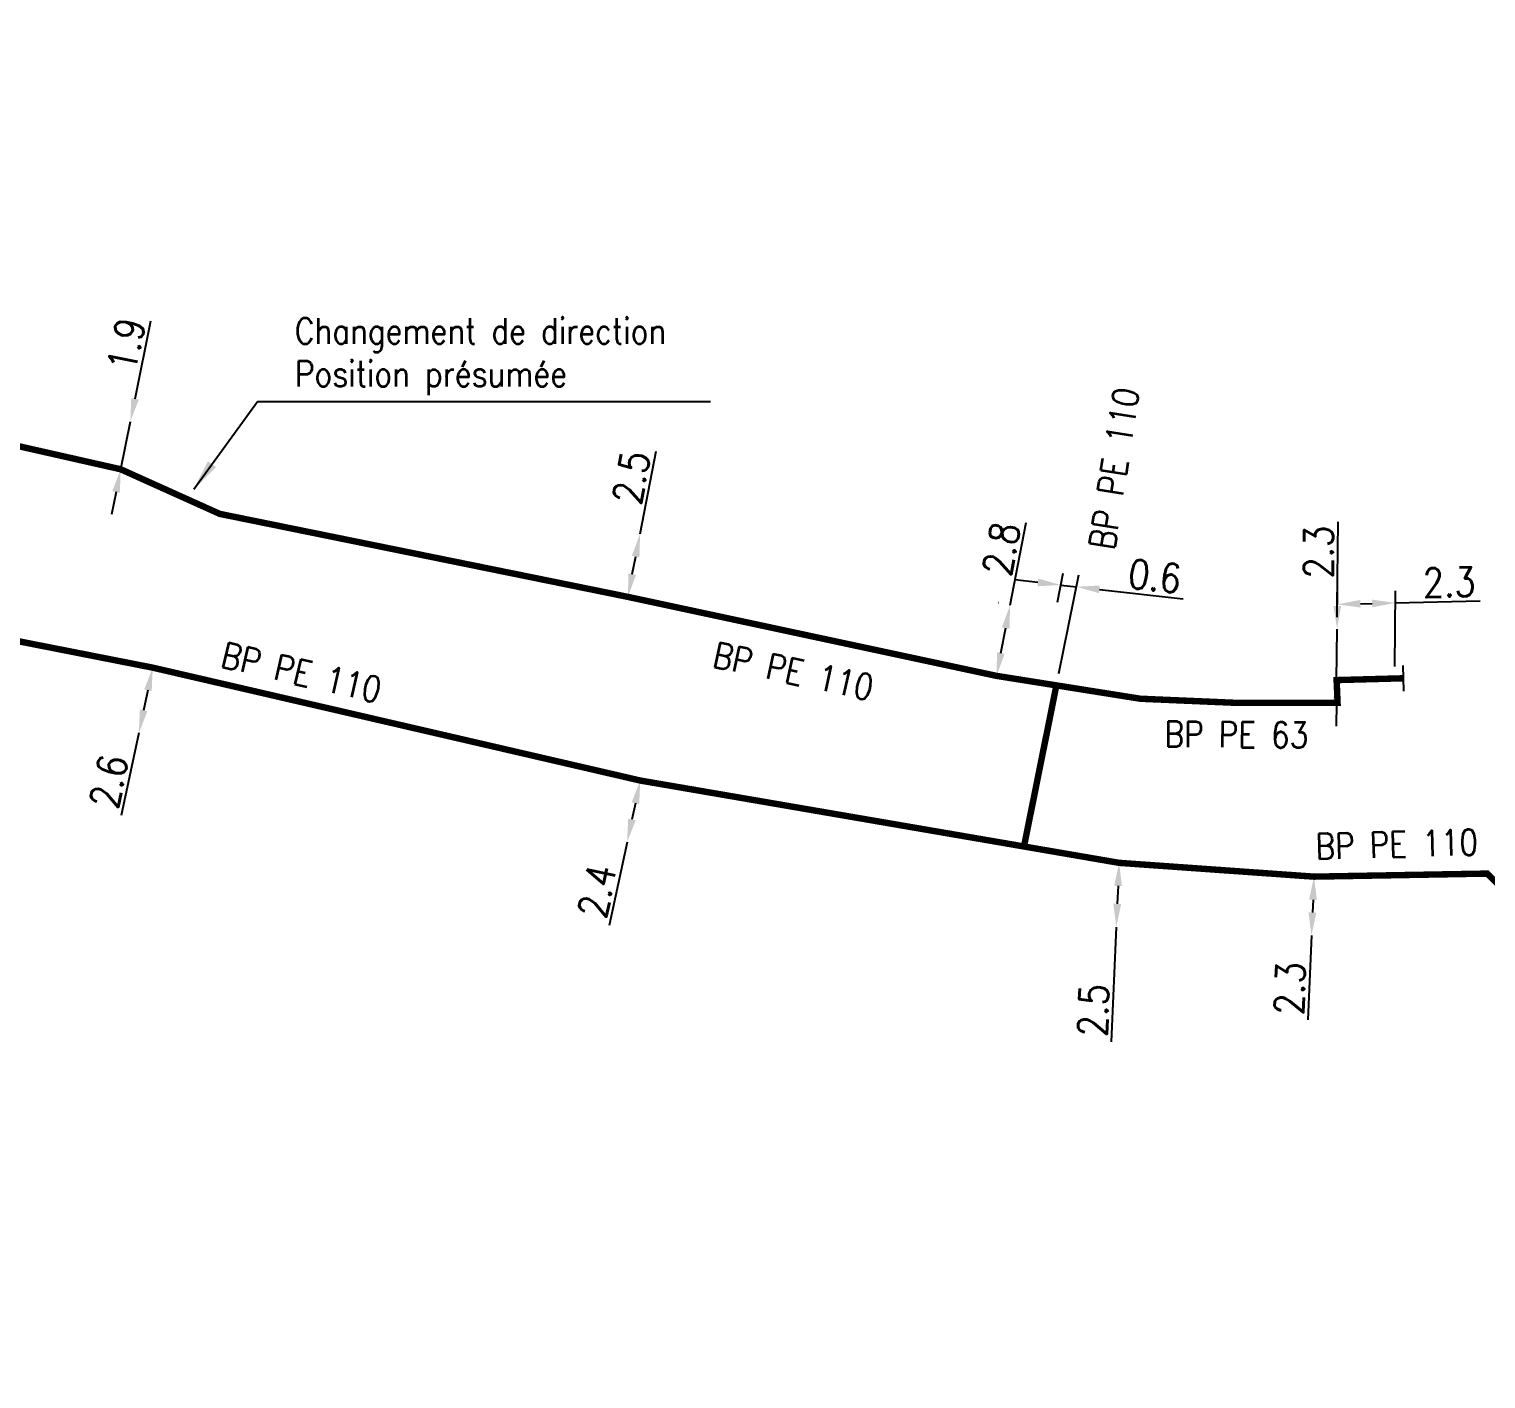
# Model space of a CAD drawing. Header units: millimetres. Extents: x 185000 to 186000, y 127990 to 129010.
# Drawn here: x 185184.4 to 185241.2, y 128585.1 to 128637.6 of the extents above; entities that cross this region are included whole.
import ezdxf
from ezdxf.enums import TextEntityAlignment as Align

# ---------------------------------------------------------------- set-up
doc = ezdxf.new("R2010")
doc.units = ezdxf.units.MM
doc.header["$PDMODE"] = 34
doc.linetypes.add('L_25_PE', pattern=[2000, 1000, 1000])
doc.layers.get('0').update_dxf_attribs({"linetype": 'CONTINUOUS'})
doc.layers.get('DEFPOINTS').update_dxf_attribs({"linetype": 'CONTINUOUS'})
doc.layers.add('L_150', color=1, linetype='CONTINUOUS')
doc.layers.add('L_340', color=7, linetype='CONTINUOUS')
doc.styles.get("Standard").update_dxf_attribs({"font": 'romans.shx', "width": 0.85})
doc.dimstyles.get("Standard").update_dxf_attribs({"dimtxt": 1.5, "dimasz": 1.2, "dimexe": 0.625, "dimexo": 0.625, "dimgap": 0.25, "dimtad": 1, "dimdec": 1, "dimzin": 0, "dimdsep": 46, "dimtxsty": 'Standard', "dimcen": -0.5, "dimadec": 0, "dimazin": 0, "dimtfac": 1, "dimtdec": 1, "dimtmove": 0, "dimatfit": 3, "dimfxl": 0, "dimtolj": 1, "dimtzin": 0, "dimarcsym": 0})

# ---------------------------------------------------------------- blocks, each defined once
blk = doc.blocks.new('*D493')
at = {"layer": 'DEFPOINTS', "color": 0, "linetype": 'Continuous', "transparency": 16777216}
for p in [(185188.388, 128622.356), (185188.388, 128622.356), (185188.01, 128620.494)]:
    blk.add_point(p, dxfattribs=at)
at = {"layer": 'L_150', "color": 0, "linetype": 'Continuous', "lineweight": -2, "transparency": 16777216}
for p, q in [((185188.568, 128623.238), (185189.184, 128626.272)), ((185188.01, 128620.494), (185188.388, 128622.356)), ((185187.831, 128619.612), (185187.652, 128618.73))]:
    blk.add_line(p, q, dxfattribs=at)
at = {"layer": 'L_150', "color": 0, "linetype": 'Continuous', "transparency": 16777216}
for points in [[(185188.421, 128623.268), (185188.715, 128623.208), (185188.388, 128622.356)], [(185187.684, 128619.642), (185187.978, 128619.582), (185188.01, 128620.494)]]:
    blk.add_solid(points, dxfattribs=at)
at = {"layer": 'L_150', "color": 0, "linetype": 'Continuous', "transparency": 16777216, "insert": (185188.23, 128625.345), "char_height": 1.125, "attachment_point": 5, "rotation": 78.5144}
blk.add_mtext('\\A1;1.9', dxfattribs=at)
blk = doc.blocks.new('*D499')
at = {"layer": 'DEFPOINTS', "color": 0, "linetype": 'Continuous', "transparency": 16777216}
for p in [(185189.259, 128612.772), (185188.717, 128610.229), (185188.717, 128610.229)]:
    blk.add_point(p, dxfattribs=at)
at = {"layer": 'L_150', "color": 0, "linetype": 'Continuous', "lineweight": -2, "transparency": 16777216}
for p, q in [((185189.071, 128611.892), (185188.905, 128611.11)), ((185188.717, 128610.229), (185188.033, 128607.023))]:
    blk.add_line(p, q, dxfattribs=at)
at = {"layer": 'L_150', "color": 0, "linetype": 'Continuous', "transparency": 16777216}
for points in [[(185188.925, 128611.923), (185189.218, 128611.861), (185189.259, 128612.772)], [(185188.758, 128611.141), (185189.051, 128611.078), (185188.717, 128610.229)]]:
    blk.add_solid(points, dxfattribs=at)
at = {"layer": 'L_150', "color": 0, "linetype": 'Continuous', "transparency": 16777216, "insert": (185187.547, 128608.343), "char_height": 1.125, "attachment_point": 5, "rotation": 77.959}
blk.add_mtext('\\A1;2.6', dxfattribs=at)
blk = doc.blocks.new('*D500')
at = {"layer": 'DEFPOINTS', "color": 0, "linetype": 'Continuous', "transparency": 16777216}
for p in [(185208.244, 128608.378), (185207.733, 128605.982), (185207.733, 128605.982)]:
    blk.add_point(p, dxfattribs=at)
at = {"layer": 'L_150', "color": 0, "linetype": 'Continuous', "lineweight": -2, "transparency": 16777216}
for p, q in [((185208.057, 128607.498), (185207.921, 128606.862)), ((185207.733, 128605.982), (185207.04, 128602.731))]:
    blk.add_line(p, q, dxfattribs=at)
at = {"layer": 'L_150', "color": 0, "linetype": 'Continuous', "transparency": 16777216}
for points in [[(185207.91, 128607.529), (185208.203, 128607.466), (185208.244, 128608.378)], [(185207.774, 128606.893), (185208.068, 128606.831), (185207.733, 128605.982)]]:
    blk.add_solid(points, dxfattribs=at)
at = {"layer": 'L_150', "color": 0, "linetype": 'Continuous', "transparency": 16777216, "insert": (185206.559, 128604.073), "char_height": 1.125, "attachment_point": 5, "rotation": 77.9591}
blk.add_mtext('\\A1;2.4', dxfattribs=at)
blk = doc.blocks.new('*D501')
at = {"layer": 'DEFPOINTS', "color": 0, "linetype": 'Continuous', "transparency": 16777216}
for p in [(185226.893, 128605.174), (185226.782, 128602.677), (185226.782, 128602.677)]:
    blk.add_point(p, dxfattribs=at)
at = {"layer": 'L_150', "color": 0, "linetype": 'Continuous', "lineweight": -2, "transparency": 16777216}
for p, q in [((185226.853, 128604.275), (185226.822, 128603.576)), ((185226.782, 128602.677), (185226.584, 128598.213))]:
    blk.add_line(p, q, dxfattribs=at)
at = {"layer": 'L_150', "color": 0, "linetype": 'Continuous', "transparency": 16777216}
for points in [[(185226.703, 128604.282), (185227.003, 128604.269), (185226.893, 128605.174)], [(185226.672, 128603.583), (185226.972, 128603.569), (185226.782, 128602.677)]]:
    blk.add_solid(points, dxfattribs=at)
at = {"layer": 'L_150', "color": 0, "linetype": 'Continuous', "transparency": 16777216, "insert": (185225.887, 128599.435), "char_height": 1.125, "attachment_point": 5, "rotation": 87.4587}
blk.add_mtext('\\A1;2.5', dxfattribs=at)
blk = doc.blocks.new('*D502')
at = {"layer": 'DEFPOINTS', "color": 0, "linetype": 'Continuous', "transparency": 16777216}
for p in [(185234.484, 128604.637), (185234.382, 128602.34), (185234.382, 128602.34)]:
    blk.add_point(p, dxfattribs=at)
at = {"layer": 'L_150', "color": 0, "linetype": 'Continuous', "lineweight": -2, "transparency": 16777216}
for p, q in [((185234.444, 128603.738), (185234.422, 128603.239)), ((185234.382, 128602.34), (185234.237, 128599.064))]:
    blk.add_line(p, q, dxfattribs=at)
at = {"layer": 'L_150', "color": 0, "linetype": 'Continuous', "transparency": 16777216}
for points in [[(185234.294, 128603.745), (185234.594, 128603.732), (185234.484, 128604.637)], [(185234.272, 128603.245), (185234.572, 128603.232), (185234.382, 128602.34)]]:
    blk.add_solid(points, dxfattribs=at)
at = {"layer": 'L_150', "color": 0, "linetype": 'Continuous', "transparency": 16777216, "insert": (185233.54, 128600.286), "char_height": 1.125, "attachment_point": 5, "rotation": 87.4587}
blk.add_mtext('\\A1;2.3', dxfattribs=at)
blk = doc.blocks.new('L_340_07')
at = {"color": 0, "linetype": 'Continuous', "const_width": 0.25, "flags": 128}
blk.add_lwpolyline([(0, 0), (0.35, 0)], dxfattribs=at)
at = {"color": 0, "linetype": 'Continuous', "flags": 128}
blk.add_lwpolyline([(0.35, -0.5), (0.35, 0.5)], dxfattribs=at)
at = {"color": 0, "linetype": 'Continuous', "width": 0.75, "flags": 3}
for tag, p in [('DEF_LEG', (0.723, -3.465)), ('DEF_COUP', (0.723, -5.965)), ('DEF_TYPE', (0.723, -8.465))]:
    blk.add_attdef(tag, text='', height=1.2, dxfattribs=at).set_placement(p, align=Align.MIDDLE)
blk = doc.blocks.new('*D64')
at = {"layer": 'DEFPOINTS', "color": 0, "linetype": 'Continuous', "transparency": 16777216}
for p in [(185224.626, 128615.989), (185224.397, 128614.865), (185224.45, 128612.082)]:
    blk.add_point(p, dxfattribs=at)
at = {"layer": 'L_150', "color": 0, "linetype": 'Continuous', "lineweight": -2, "transparency": 16777216}
for p, q in [((185223.732, 128616.089), (185222.837, 128616.19)), ((185224.491, 128615.326), (185224.72, 128616.45)), ((185224.544, 128612.543), (185225.324, 128616.382)), ((185224.626, 128615.989), (185225.23, 128615.921)), ((185226.124, 128615.82), (185229.382, 128615.454))]:
    blk.add_line(p, q, dxfattribs=at)
at = {"layer": 'L_150', "color": 0, "linetype": 'Continuous', "transparency": 16777216}
for points in [[(185223.748, 128616.239), (185223.715, 128615.94), (185224.626, 128615.989)], [(185226.141, 128615.969), (185226.108, 128615.671), (185225.23, 128615.921)]]:
    blk.add_solid(points, dxfattribs=at)
at = {"layer": 'L_150', "color": 0, "linetype": 'Continuous', "transparency": 16777216, "insert": (185228.284, 128616.332), "char_height": 1.125, "attachment_point": 5, "rotation": 353.5818}
blk.add_mtext('\\A1;0.6', dxfattribs=at)
blk = doc.blocks.new('*D65')
at = {"layer": 'DEFPOINTS', "color": 0, "linetype": 'Continuous', "transparency": 16777216}
for p in [(185235.391, 128615.237), (185235.382, 128614.274), (185237.621, 128612.349)]:
    blk.add_point(p, dxfattribs=at)
at = {"layer": 'L_340', "color": 0, "linetype": 'Continuous', "lineweight": -2, "transparency": 16777216}
for p, q in [((185235.386, 128614.743), (185235.395, 128615.706)), ((185237.626, 128612.818), (185237.654, 128615.762)), ((185236.29, 128615.259), (185236.749, 128615.271)), ((185237.649, 128615.293), (185240.955, 128615.376))]:
    blk.add_line(p, q, dxfattribs=at)
at = {"layer": 'L_340', "color": 0, "linetype": 'Continuous', "transparency": 16777216}
for points in [[(185236.287, 128615.409), (185236.294, 128615.109), (185235.391, 128615.237)], [(185236.746, 128615.421), (185236.753, 128615.121), (185237.649, 128615.293)]]:
    blk.add_solid(points, dxfattribs=at)
at = {"layer": 'L_340', "color": 0, "linetype": 'Continuous', "transparency": 16777216, "insert": (185239.748, 128616.096), "char_height": 1.125, "attachment_point": 5, "rotation": 1.4353}
blk.add_mtext('\\A1;2.3', dxfattribs=at)
blk = doc.blocks.new('*D66')
at = {"layer": 'DEFPOINTS', "color": 0, "linetype": 'Continuous', "transparency": 16777216}
for p in [(185235.382, 128614.274), (185235.382, 128614.274), (185235.363, 128612.288)]:
    blk.add_point(p, dxfattribs=at)
at = {"layer": 'L_150', "color": 0, "linetype": 'Continuous', "lineweight": -2, "transparency": 16777216}
for p, q in [((185235.39, 128615.174), (185235.421, 128618.452)), ((185235.363, 128612.288), (185235.382, 128614.274)), ((185235.355, 128611.388), (185235.346, 128610.488))]:
    blk.add_line(p, q, dxfattribs=at)
at = {"layer": 'L_150', "color": 0, "linetype": 'Continuous', "transparency": 16777216}
for points in [[(185235.24, 128615.175), (185235.54, 128615.172), (185235.382, 128614.274)], [(185235.205, 128611.389), (185235.505, 128611.386), (185235.363, 128612.288)]]:
    blk.add_solid(points, dxfattribs=at)
at = {"layer": 'L_150', "color": 0, "linetype": 'Continuous', "transparency": 16777216, "insert": (185234.66, 128617.27), "char_height": 1.125, "attachment_point": 5, "rotation": 89.4608}
blk.add_mtext('\\A1;2.3', dxfattribs=at)
blk = doc.blocks.new('*D267')
at = {"layer": 'DEFPOINTS', "color": 0, "linetype": 'Continuous', "transparency": 16777216}
for p in [(185208.237, 128617.982), (185208.237, 128617.982), (185207.763, 128615.527)]:
    blk.add_point(p, dxfattribs=at)
at = {"layer": 'L_150', "color": 0, "linetype": 'Continuous', "lineweight": -2, "transparency": 16777216}
for p, q in [((185208.237, 128617.982), (185208.858, 128621.201)), ((185207.934, 128616.411), (185208.066, 128617.099))]:
    blk.add_line(p, q, dxfattribs=at)
at = {"layer": 'L_150', "color": 0, "linetype": 'Continuous', "transparency": 16777216}
for points in [[(185207.919, 128617.127), (185208.213, 128617.07), (185208.237, 128617.982)], [(185207.786, 128616.44), (185208.081, 128616.383), (185207.763, 128615.527)]]:
    blk.add_solid(points, dxfattribs=at)
at = {"layer": 'L_150', "color": 0, "linetype": 'Continuous', "transparency": 16777216, "insert": (185207.896, 128620.176), "char_height": 1.125, "attachment_point": 5, "rotation": 79.0811}
blk.add_mtext('\\A1;2.5', dxfattribs=at)
blk = doc.blocks.new('*D268')
at = {"layer": 'DEFPOINTS', "color": 0, "linetype": 'Continuous', "transparency": 16777216}
for p in [(185222.647, 128615.202), (185222.654, 128615.201), (185222.124, 128612.452)]:
    blk.add_point(p, dxfattribs=at)
at = {"layer": 'L_150', "color": 0, "linetype": 'Continuous', "lineweight": -2, "transparency": 16777216}
for p, q in [((185222.647, 128615.202), (185223.268, 128618.421)), ((185222.194, 128615.29), (185222.187, 128615.291)), ((185222.287, 128613.337), (185222.477, 128614.319)), ((185221.664, 128612.54), (185221.657, 128612.542))]:
    blk.add_line(p, q, dxfattribs=at)
at = {"layer": 'L_150', "color": 0, "linetype": 'Continuous', "transparency": 16777216}
for points in [[(185222.33, 128614.347), (185222.624, 128614.29), (185222.647, 128615.202)], [(185222.14, 128613.365), (185222.435, 128613.308), (185222.117, 128612.453)]]:
    blk.add_solid(points, dxfattribs=at)
at = {"layer": 'L_150', "color": 0, "linetype": 'Continuous', "transparency": 16777216, "insert": (185222.307, 128617.396), "char_height": 1.125, "attachment_point": 5, "rotation": 79.0811}
blk.add_mtext('\\A1;2.8', dxfattribs=at)

msp = doc.modelspace()

# ---------------------------------------------------------------- linework, layer by layer
at = {"layer": 'L_150', "linetype": 'L_25_PE', "flags": 128}
msp.add_lwpolyline([(185123.361, 128637.501, 0.25, 0.25, 0), (185130.646, 128637.001, 0.25, 0.25, 0), (185133.076, 128633.041, 0.25, 0.25, 0), (185138.065, 128627.51, 0.25, 0.25, 0), (185147.734, 128626.613, 0.25, 0.25, 0), (185158.467, 128625.378, 0.25, 0.25, 0), (185174.664, 128623.513, 0.25, 0.25, 0), (185188.01, 128620.494, 0.25, 0.25, 0), (185191.867, 128618.758, 0.25, 0.25, 0), (185207.763, 128615.527, 0.25, 0.25, 0), (185222.114, 128612.453, 0.25, 0.25, 0), (185224.45, 128612.082, 0.25, 0.25, 0), (185227.722, 128611.562, 0.25, 0.25, 0), (185231.33, 128611.407, 0.25, 0.25, 0), (185235.401, 128611.407, 0.25, 0.25, 0), (185235.363, 128612.288, 0.25, 0.25, 0), (185237.621, 128612.349, 0, 0, 0)], format="xyseb", dxfattribs=at)
at = {"layer": 'L_150', "linetype": 'L_25_PE', "const_width": 0.25, "flags": 128}
for points in [[(185153.33, 128585.214), (185153.188, 128585.873), (185152.858, 128587.407), (185149.825, 128601.494), (185148.835, 128604.884), (185148.835, 128604.884), (185147.193, 128610.167), (185148.836, 128612.022), (185152.546, 128616.265), (185154.182, 128617.775), (185155.362, 128617.748), (185156.135, 128618.385), (185157.859, 128618.149), (185158.898, 128618.007), (185170.134, 128616.532), (185189.259, 128612.772), (185208.244, 128608.378), (185223.189, 128605.811), (185226.893, 128605.174), (185234.484, 128604.637), (185241.223, 128604.756), (185241.396, 128604.589), (185241.732, 128604.265), (185245.885, 128604.452), (185251.999, 128604.619), (185254.599, 128604.761), (185255.313, 128603.991), (185255.313, 128603.991), (185263.545, 128603.433)], [(185223.175, 128605.743), (185224.45, 128612.082)]]:
    msp.add_lwpolyline(points, dxfattribs=at)

# ---------------------------------------------------------------- block references
at = {"layer": 'L_340', "rotation": 1.559458703899792}
msp.add_blockref('L_340_07', (185237.621, 128612.349), dxfattribs=at)

# ---------------------------------------------------------------- texts
at = {"layer": 'L_150', "linetype": 'Continuous', "width": 0.85}
for s, rotation, p in [('BP PE 110', 81.0573, (185226.704, 128620.524)), ('BP PE 110', 346.9678, (185195.05, 128612.584)), ('BP PE 110', 347.8948, (185214.204, 128612.634)), ('BP PE 63', 359.5517, (185231.461, 128610.167)), ('BP PE 110', 1.5714, (185237.704, 128605.898))]:
    msp.add_text(s, height=1, rotation=rotation, dxfattribs=at).set_placement(p, align=Align.MIDDLE)
at = {"layer": 'L_150', "linetype": 'Continuous', "insert": (185194.793, 128624.878), "char_height": 1, "attachment_point": 4}
msp.add_mtext('Changement de direction\\PPosition présumée', dxfattribs=at)

# ---------------------------------------------------------------- dimensions: what is measured, and where the dimension line sits
at = {"layer": 'L_150', "linetype": 'Continuous'}
for base, p1, p2, angle, picture, middle, dimtype in [((185188.388, 128622.356), (185188.01, 128620.494), (185188.388, 128622.356), 78.5144, '*D493', (185188.965, 128625.196), 161), ((185208.237, 128617.982), (185207.763, 128615.527), (185208.237, 128617.982), 259.0811, '*D267', (185208.632, 128620.034), 160), ((185222.647, 128615.202), (185222.124, 128612.452), (185222.654, 128615.201), 259.0811, '*D268', (185223.043, 128617.254), 160), ((185188.717, 128610.229), (185189.259, 128612.772), (185188.717, 128610.229), 257.959, '*D499', (185188.281, 128608.186), 161), ((185207.733, 128605.982), (185208.244, 128608.378), (185207.733, 128605.982), 257.9591, '*D500', (185207.293, 128603.916), 161), ((185226.782, 128602.677), (185226.893, 128605.174), (185226.782, 128602.677), 267.4587, '*D501', (185226.636, 128599.402), 161), ((185234.382, 128602.34), (185234.484, 128604.637), (185234.382, 128602.34), 267.4587, '*D502', (185234.289, 128600.252), 161)]:
    dim = msp.add_linear_dim(base=base, p1=p1, p2=p2, angle=angle, dimstyle='Standard', override={"dimscale": 0.75}, dxfattribs=at)
    dim.commit()
    dim.dimension.update_dxf_attribs({"geometry": picture, "text_midpoint": middle, "dimtype": dimtype})
for base, p1, p2, angle, text, picture, middle in [((185235.382, 128614.274), (185235.363, 128612.288), (185235.382, 128614.274), 269.4608, '2.3', '*D66', (185235.41, 128617.263)), ((185224.626, 128615.989), (185224.45, 128612.082), (185224.397, 128614.865), 353.5818, '0.6', '*D64', (185228.201, 128615.587))]:
    dim = msp.add_linear_dim(base=base, p1=p1, p2=p2, angle=angle, text=text, dimstyle='Standard', override={"dimscale": 0.75}, dxfattribs=at)
    dim.commit()
    dim.dimension.update_dxf_attribs({"geometry": picture, "text_midpoint": middle, "dimtype": 160})
at = {"layer": 'L_340', "linetype": 'Continuous'}
dim = msp.add_linear_dim(base=(185235.391, 128615.237), p1=(185237.621, 128612.349), p2=(185235.382, 128614.274), angle=1.4353, text='2.3', dimstyle='Standard', override={"dimscale": 0.75}, dxfattribs=at)
dim.commit()
dim.dimension.update_dxf_attribs({"geometry": '*D65', "text_midpoint": (185239.766, 128615.347), "dimtype": 160})

# ---------------------------------------------------------------- leaders
at = {"layer": 'L_150', "linetype": 'Continuous', "annotation_type": 0, "has_hookline": 1, "hookline_direction": 0, "text_width": 16.19}
msp.add_leader([(185190.857, 128619.721), (185193.343, 128623.128), (185194.543, 128623.128)], dimstyle='Standard', dxfattribs=at)

doc.saveas('drawing.dxf')
